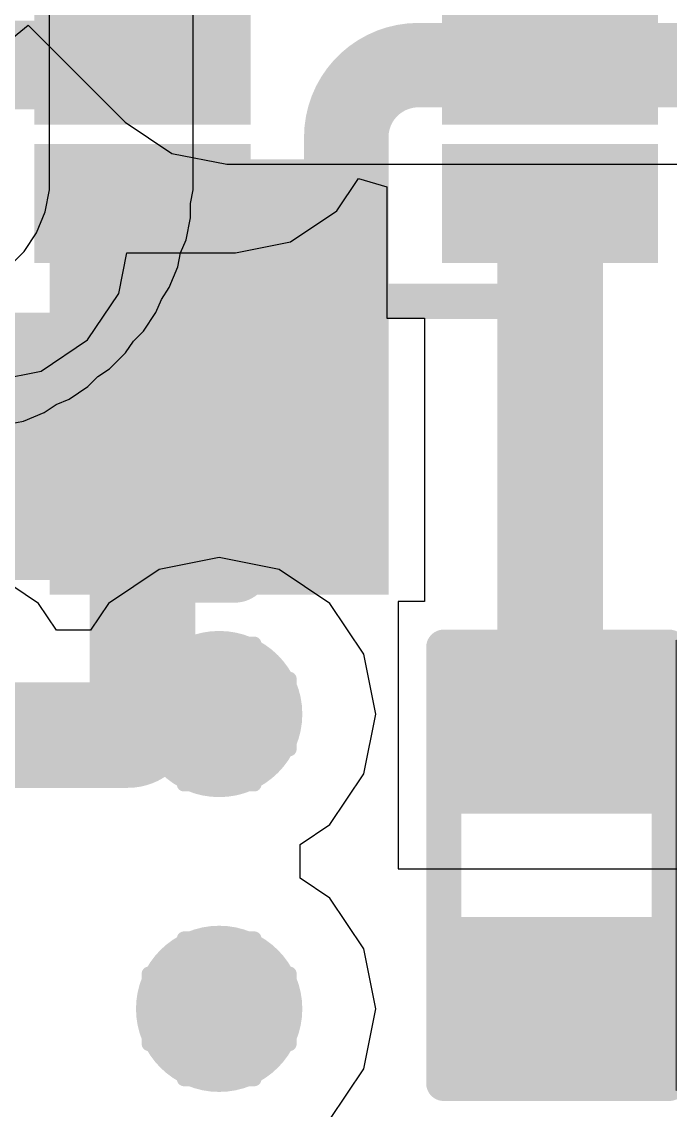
# Model space of a CAD drawing. Header units: inches. Extents: x 0 to 198, y 0 to 199.
# Drawn here: x 0.5403 to 0.6323, y 1.2577 to 1.4124 of the extents above; entities that cross this region are included whole.
import ezdxf

# ---------------------------------------------------------------- set-up
doc = ezdxf.new("R2010")
doc.units = ezdxf.units.IN
doc.header["$MEASUREMENT"] = 0
for name, color, linetype in [('Bottom Layer', 5, 'Continuous'), ('Bottom Overlay', 54, 'Continuous'), ('Bottom Paste', 16, 'Continuous'), ('Bottom Solder', 6, 'Continuous'), ('Drill Drawing', 1, 'Continuous'), ('Layer 1', 16, 'Continuous'), ('Layer 2', 76, 'Continuous'), ('Top Layer', 1, 'Continuous'), ('Via Holes', 16, 'Continuous')]:
    doc.layers.add(name, color=color, linetype=linetype)

# ---------------------------------------------------------------- blocks, each defined once
blk = doc.blocks.new('SOT_583_B_49')
at = {"layer": 'Bottom Layer'}
for points in [[(-0.04213, 0.03583), (-0.01575, 0.03583), (-0.01575, 0.02323), (-0.04213, 0.02323)], [(0.01575, 0.03583), (0.04213, 0.03583), (0.04213, 0.02323), (0.01575, 0.02323)], [(-0.04213, 0.01614), (-0.01575, 0.01614), (-0.01575, 0.00354), (-0.04213, 0.00354)], [(0.01575, 0.01614), (0.04213, 0.01614), (0.04213, 0.00354), (0.01575, 0.00354)], [(-0.04213, -0.00354), (-0.01575, -0.00354), (-0.01575, -0.01614), (-0.04213, -0.01614)], [(0.01575, -0.00354), (0.04213, -0.00354), (0.04213, -0.01614), (0.01575, -0.01614)], [(-0.04213, -0.02323), (-0.01575, -0.02323), (-0.01575, -0.03583), (-0.04213, -0.03583)], [(0.01575, -0.02323), (0.04213, -0.02323), (0.04213, -0.03583), (0.01575, -0.03583)]]:
    blk.add_hatch(color=5, dxfattribs=at).paths.add_polyline_path(points)
at = {"layer": 'Bottom Paste'}
for points in [[(-0.04213, 0.03583), (-0.01575, 0.03583), (-0.01575, 0.02323), (-0.04213, 0.02323)], [(0.01575, 0.03583), (0.04213, 0.03583), (0.04213, 0.02323), (0.01575, 0.02323)], [(-0.04213, 0.01614), (-0.01575, 0.01614), (-0.01575, 0.00354), (-0.04213, 0.00354)], [(0.01575, 0.01614), (0.04213, 0.01614), (0.04213, 0.00354), (0.01575, 0.00354)], [(-0.04213, -0.00354), (-0.01575, -0.00354), (-0.01575, -0.01614), (-0.04213, -0.01614)], [(0.01575, -0.00354), (0.04213, -0.00354), (0.04213, -0.01614), (0.01575, -0.01614)], [(-0.04213, -0.02323), (-0.01575, -0.02323), (-0.01575, -0.03583), (-0.04213, -0.03583)], [(0.01575, -0.02323), (0.04213, -0.02323), (0.04213, -0.03583), (0.01575, -0.03583)]]:
    blk.add_hatch(color=16, dxfattribs=at).paths.add_polyline_path(points)
at = {"layer": 'Bottom Solder'}
for points in [[(-0.04429, 0.03799), (-0.01358, 0.03799), (-0.01358, 0.02106), (-0.04429, 0.02106)], [(0.01358, 0.03799), (0.04429, 0.03799), (0.04429, 0.02106), (0.01358, 0.02106)], [(-0.04429, 0.01831), (-0.01358, 0.01831), (-0.01358, 0.00138), (-0.04429, 0.00138)], [(0.01358, 0.01831), (0.04429, 0.01831), (0.04429, 0.00138), (0.01358, 0.00138)], [(-0.04429, -0.00138), (-0.01358, -0.00138), (-0.01358, -0.01831), (-0.04429, -0.01831)], [(0.01358, -0.00138), (0.04429, -0.00138), (0.04429, -0.01831), (0.01358, -0.01831)], [(-0.04429, -0.02106), (-0.01358, -0.02106), (-0.01358, -0.03799), (-0.04429, -0.03799)], [(0.01358, -0.02106), (0.04429, -0.02106), (0.04429, -0.03799), (0.01358, -0.03799)]]:
    blk.add_hatch(color=6, dxfattribs=at).paths.add_polyline_path(points)
at = {"layer": 'Bottom Overlay'}
for points in [[(0.02362, 0.04342, 0.005, 0.005, 0), (-0.02362, 0.04342, 0.005, 0.005, 0)], [(-0.052, -0.025, 0.005, 0.005, 0), (-0.052, -0.035, 0.005, 0.005, 0)], [(-0.047, -0.03, 0.005, 0.005, 0), (-0.052, -0.025, 0.005, 0.005, 0)], [(-0.047, -0.03, 0.005, 0.005, 0), (-0.052, -0.035, 0.005, 0.005, 0)], [(0.02362, -0.04343, 0.005, 0.005, 0), (-0.02362, -0.04343, 0.005, 0.005, 0)]]:
    blk.add_lwpolyline(points, format="xyseb", dxfattribs=at)
for points in [[(-0.02487, 0.04342, 0.0025, 0.0025, 1), (-0.02237, 0.04342, 0.0025, 0.0025, 1)], [(0.02237, 0.04342, 0.0025, 0.0025, 1), (0.02487, 0.04342, 0.0025, 0.0025, 1)], [(-0.05325, -0.025, 0.0025, 0.0025, 1), (-0.05075, -0.025, 0.0025, 0.0025, 1)], [(-0.05325, -0.025, 0.0025, 0.0025, 1), (-0.05075, -0.025, 0.0025, 0.0025, 1)], [(-0.04825, -0.03, 0.0025, 0.0025, 1), (-0.04575, -0.03, 0.0025, 0.0025, 1)], [(-0.04825, -0.03, 0.0025, 0.0025, 1), (-0.04575, -0.03, 0.0025, 0.0025, 1)], [(-0.05325, -0.035, 0.0025, 0.0025, 1), (-0.05075, -0.035, 0.0025, 0.0025, 1)], [(-0.05325, -0.035, 0.0025, 0.0025, 1), (-0.05075, -0.035, 0.0025, 0.0025, 1)], [(-0.02487, -0.04343, 0.0025, 0.0025, 1), (-0.02237, -0.04343, 0.0025, 0.0025, 1)], [(0.02237, -0.04343, 0.0025, 0.0025, 1), (0.02487, -0.04343, 0.0025, 0.0025, 1)]]:
    blk.add_lwpolyline(points, format="xyseb", close=True, dxfattribs=at)
blk = doc.blocks.new('R___0402_B_174')
at = {"layer": 'Bottom Layer'}
for points in [[(-0.0095, 0.0125), (-0.0095, -0.0125), (-0.0275, -0.0125), (-0.0275, 0.0125)], [(0.0275, 0.0125), (0.0275, -0.0125), (0.0095, -0.0125), (0.0095, 0.0125)]]:
    blk.add_hatch(color=5, dxfattribs=at).paths.add_polyline_path(points)
at = {"layer": 'Bottom Paste'}
for points in [[(-0.0095, 0.0125), (-0.0095, -0.0125), (-0.0275, -0.0125), (-0.0275, 0.0125)], [(0.0275, 0.0125), (0.0275, -0.0125), (0.0095, -0.0125), (0.0095, 0.0125)]]:
    blk.add_hatch(color=16, dxfattribs=at).paths.add_polyline_path(points)
at = {"layer": 'Bottom Solder'}
for points in [[(-0.00733, 0.01467), (-0.00733, -0.01467), (-0.02966, -0.01467), (-0.02966, 0.01467)], [(0.02967, 0.01467), (0.02967, -0.01467), (0.00734, -0.01467), (0.00734, 0.01467)]]:
    blk.add_hatch(color=6, dxfattribs=at).paths.add_polyline_path(points)
at = {"layer": 'Bottom Overlay'}
for points in [[(-0.031, -0.016, 0.005, 0.005, 0), (-0.031, 0.016, 0.005, 0.005, 0)], [(0.031, 0.016, 0.005, 0.005, 0), (-0.031, 0.016, 0.005, 0.005, 0)], [(0.032, 0.017, 0.000127, 0.000127, 0), (-0.032, 0.017, 0.000127, 0.000127, 0)], [(0.031, -0.016, 0.005, 0.005, 0), (0.031, 0.016, 0.005, 0.005, 0)], [(0.031, -0.016, 0.005, 0.005, 0), (-0.031, -0.016, 0.005, 0.005, 0)]]:
    blk.add_lwpolyline(points, format="xyseb", dxfattribs=at)
for points in [[(-0.03225, 0.016, 0.0025, 0.0025, 1), (-0.02975, 0.016, 0.0025, 0.0025, 1)], [(-0.03225, 0.016, 0.0025, 0.0025, 1), (-0.02975, 0.016, 0.0025, 0.0025, 1)], [(-0.03203, 0.017, 0.0000635, 0.0000635, 1), (-0.03197, 0.017, 0.0000635, 0.0000635, 1)], [(0.02975, 0.016, 0.0025, 0.0025, 1), (0.03225, 0.016, 0.0025, 0.0025, 1)], [(0.02975, 0.016, 0.0025, 0.0025, 1), (0.03225, 0.016, 0.0025, 0.0025, 1)], [(0.03197, 0.017, 0.0000635, 0.0000635, 1), (0.03203, 0.017, 0.0000635, 0.0000635, 1)], [(-0.03225, -0.016, 0.0025, 0.0025, 1), (-0.02975, -0.016, 0.0025, 0.0025, 1)], [(-0.03225, -0.016, 0.0025, 0.0025, 1), (-0.02975, -0.016, 0.0025, 0.0025, 1)], [(0.02975, -0.016, 0.0025, 0.0025, 1), (0.03225, -0.016, 0.0025, 0.0025, 1)], [(0.02975, -0.016, 0.0025, 0.0025, 1), (0.03225, -0.016, 0.0025, 0.0025, 1)]]:
    blk.add_lwpolyline(points, format="xyseb", close=True, dxfattribs=at)

msp = doc.modelspace()

# ---------------------------------------------------------------- hatches: boundary and pattern name
at = {"layer": 'Bottom Layer'}
for points in [[(0.43186, 1.39992), (0.5706, 1.39992), (0.5706, 1.41252), (0.43186, 1.41252)], [(0.54422, 1.33097), (0.59236, 1.33097), (0.59236, 1.39284), (0.54422, 1.39284)], [(0.466, 1.33306), (0.57052, 1.33306), (0.57052, 1.37105), (0.466, 1.37105)]]:
    msp.add_hatch(color=5, dxfattribs=at).paths.add_polyline_path(points)
h = msp.add_hatch(color=5, dxfattribs=at)
edge = h.paths.add_edge_path()
edge.add_arc((0.56829, 1.31399), 0.01181, 0, 360)
h = msp.add_hatch(color=5, dxfattribs=at)
edge = h.paths.add_edge_path()
edge.add_arc((0.56829, 1.27209), 0.01181, 0, 360)
at = {"layer": 'Layer 1'}
h = msp.add_hatch(color=16, dxfattribs=at)
edge = h.paths.add_edge_path()
edge.add_arc((0.56829, 1.31399), 0.01181, 0, 360)
h = msp.add_hatch(color=16, dxfattribs=at)
edge = h.paths.add_edge_path()
edge.add_arc((0.56829, 1.27209), 0.01181, 0, 360)
at = {"layer": 'Layer 2'}
h = msp.add_hatch(color=76, dxfattribs=at)
edge = h.paths.add_edge_path()
edge.add_arc((0.56829, 1.31399), 0.01181, 0, 360)
h = msp.add_hatch(color=76, dxfattribs=at)
edge = h.paths.add_edge_path()
edge.add_arc((0.56829, 1.27209), 0.01181, 0, 360)
at = {"layer": 'Top Layer'}
h = msp.add_hatch(color=1, dxfattribs=at)
edge = h.paths.add_edge_path()
edge.add_arc((0.56829, 1.31399), 0.01181, 0, 360)
h = msp.add_hatch(color=1, dxfattribs=at)
edge = h.paths.add_edge_path()
edge.add_arc((0.56829, 1.27209), 0.01181, 0, 360)
at = {"layer": 'Via Holes'}
h = msp.add_hatch(color=7, dxfattribs=at)
edge = h.paths.add_edge_path()
edge.add_arc((0.56829, 1.31399), 0.00591, 0, 360)
h = msp.add_hatch(color=7, dxfattribs=at)
edge = h.paths.add_edge_path()
edge.add_arc((0.56829, 1.27209), 0.00591, 0, 360)

# ---------------------------------------------------------------- linework, layer by layer
at = {"layer": 'Bottom Layer'}
for p, q in [((0.58502, 1.38551), (0.58809, 1.39011)), ((0.58809, 1.39011), (0.59209, 1.3889)), ((0.59209, 1.3889), (0.59209, 1.37024)), ((0.5784, 1.38109), (0.58502, 1.38551)), ((0.5706, 1.37953), (0.5784, 1.38109)), ((0.55403, 1.37378), (0.55517, 1.37953)), ((0.55517, 1.37953), (0.5706, 1.37953)), ((0.54961, 1.36716), (0.55403, 1.37378)), ((0.59209, 1.37024), (0.59744, 1.37024)), ((0.59744, 1.37024), (0.59744, 1.32999)), ((0.54299, 1.36274), (0.54961, 1.36716)), ((0.53519, 1.36119), (0.54299, 1.36274)), ((0.59744, 1.32999), (0.59369, 1.32999)), ((0.59369, 1.32999), (0.59369, 1.29199)), ((0.59369, 1.29199), (0.63869, 1.29199))]:
    msp.add_line(p, q, dxfattribs=at)
for points in [[(0.58634, 1.39597, 0.012, 0.012, -0.414214), (0.5966, 1.40622, 0.012, 0.012, 0)], [(0.5966, 1.40622, 0.012, 0.012, 0), (0.61528, 1.40622, 0.012, 0.012, 0)], [(0.61528, 1.40622, 0.012, 0.012, 0), (0.64515, 1.40622, 0.012, 0.012, 0)], [(0.58634, 1.37264, 0.012, 0.012, 0), (0.58634, 1.39597, 0.012, 0.012, 0)], [(0.61528, 1.31099, 0.015, 0.015, 0), (0.61528, 1.38484, 0.015, 0.015, 0)], [(0.55741, 1.33741, 0.015, 0.015, 0), (0.55741, 1.36176, 0.015, 0.015, 0)], [(0.55741, 1.31306, 0.015, 0.015, 0), (0.55741, 1.33741, 0.015, 0.015, 0)], [(0.56, 1.33482, 0.01, 0.01, -0.414214), (0.55741, 1.33741, 0.01, 0.01, 0)], [(0.56, 1.33482, 0.01, 0.01, 0), (0.57052, 1.33482, 0.01, 0.01, 0)], [(0.55741, 1.31306, 0.015, 0.015, -0.414214), (0.55534, 1.311, 0.015, 0.015, 0)], [(0.61528, 1.31244, 0.015, 0.015, -0.414214), (0.61384, 1.311, 0.015, 0.015, 0)], [(0.52791, 1.311, 0.015, 0.015, 0), (0.55534, 1.311, 0.015, 0.015, 0)], [(0.61528, 1.31099, 0.015, 0.015, 0), (0.61619, 1.31099, 0.015, 0.015, 0)], [(0.61619, 1.31099, 0.015, 0.015, 0), (0.66291, 1.31099, 0.015, 0.015, 0)]]:
    msp.add_lwpolyline(points, format="xyseb", dxfattribs=at)
for points in [[(0.5936, 1.40622, 0.006, 0.006, 1), (0.5996, 1.40622, 0.006, 0.006, 1)], [(0.5936, 1.40622, 0.006, 0.006, 1), (0.5996, 1.40622, 0.006, 0.006, 1)], [(0.61228, 1.40622, 0.006, 0.006, 1), (0.61828, 1.40622, 0.006, 0.006, 1)], [(0.61228, 1.40622, 0.006, 0.006, 1), (0.61828, 1.40622, 0.006, 0.006, 1)], [(0.58334, 1.39597, 0.006, 0.006, 1), (0.58934, 1.39597, 0.006, 0.006, 1)], [(0.58334, 1.39597, 0.006, 0.006, 1), (0.58934, 1.39597, 0.006, 0.006, 1)], [(0.61153, 1.38484, 0.0075, 0.0075, 1), (0.61903, 1.38484, 0.0075, 0.0075, 1)], [(0.58334, 1.37264, 0.006, 0.006, 1), (0.58934, 1.37264, 0.006, 0.006, 1)], [(0.55366, 1.36176, 0.0075, 0.0075, 1), (0.56116, 1.36176, 0.0075, 0.0075, 1)], [(0.55366, 1.33741, 0.0075, 0.0075, 1), (0.56116, 1.33741, 0.0075, 0.0075, 1)], [(0.55366, 1.33741, 0.0075, 0.0075, 1), (0.56116, 1.33741, 0.0075, 0.0075, 1)], [(0.55491, 1.33741, 0.005, 0.005, 1), (0.55991, 1.33741, 0.005, 0.005, 1)], [(0.5575, 1.33482, 0.005, 0.005, 1), (0.5625, 1.33482, 0.005, 0.005, 1)], [(0.5575, 1.33482, 0.005, 0.005, 1), (0.5625, 1.33482, 0.005, 0.005, 1)], [(0.56802, 1.33482, 0.005, 0.005, 1), (0.57302, 1.33482, 0.005, 0.005, 1)], [(0.55366, 1.31306, 0.0075, 0.0075, 1), (0.56116, 1.31306, 0.0075, 0.0075, 1)], [(0.55366, 1.31306, 0.0075, 0.0075, 1), (0.56116, 1.31306, 0.0075, 0.0075, 1)], [(0.61153, 1.31244, 0.0075, 0.0075, 1), (0.61903, 1.31244, 0.0075, 0.0075, 1)], [(0.55159, 1.311, 0.0075, 0.0075, 1), (0.55909, 1.311, 0.0075, 0.0075, 1)], [(0.55159, 1.311, 0.0075, 0.0075, 1), (0.55909, 1.311, 0.0075, 0.0075, 1)], [(0.61009, 1.311, 0.0075, 0.0075, 1), (0.61759, 1.311, 0.0075, 0.0075, 1)], [(0.61153, 1.31099, 0.0075, 0.0075, 1), (0.61903, 1.31099, 0.0075, 0.0075, 1)], [(0.61153, 1.31099, 0.0075, 0.0075, 1), (0.61903, 1.31099, 0.0075, 0.0075, 1)], [(0.61244, 1.31099, 0.0075, 0.0075, 1), (0.61994, 1.31099, 0.0075, 0.0075, 1)], [(0.61244, 1.31099, 0.0075, 0.0075, 1), (0.61994, 1.31099, 0.0075, 0.0075, 1)]]:
    msp.add_lwpolyline(points, format="xyseb", close=True, dxfattribs=at)
at = {"layer": 'Drill Drawing'}
for points in [[(0.56329, 1.31899, 0.002, 0.002, 0), (0.56329, 1.32399, 0.002, 0.002, 0)], [(0.56329, 1.32399, 0.002, 0.002, 0), (0.57329, 1.32399, 0.002, 0.002, 0)], [(0.57329, 1.31899, 0.002, 0.002, 0), (0.57329, 1.32399, 0.002, 0.002, 0)], [(0.55829, 1.30899, 0.002, 0.002, 0), (0.55829, 1.31899, 0.002, 0.002, 0)], [(0.55829, 1.31899, 0.002, 0.002, 0), (0.56329, 1.31899, 0.002, 0.002, 0)], [(0.56529, 1.31699, 0.002, 0.002, 0), (0.56529, 1.31999, 0.002, 0.002, 0)], [(0.56529, 1.31999, 0.002, 0.002, 0), (0.57129, 1.31999, 0.002, 0.002, 0)], [(0.57129, 1.31699, 0.002, 0.002, 0), (0.57129, 1.31999, 0.002, 0.002, 0)], [(0.57329, 1.31899, 0.002, 0.002, 0), (0.57829, 1.31899, 0.002, 0.002, 0)], [(0.57829, 1.30899, 0.002, 0.002, 0), (0.57829, 1.31899, 0.002, 0.002, 0)], [(0.56229, 1.31099, 0.002, 0.002, 0), (0.56229, 1.31699, 0.002, 0.002, 0)], [(0.56229, 1.31699, 0.002, 0.002, 0), (0.56529, 1.31699, 0.002, 0.002, 0)], [(0.57129, 1.31699, 0.002, 0.002, 0), (0.57429, 1.31699, 0.002, 0.002, 0)], [(0.57429, 1.31099, 0.002, 0.002, 0), (0.57429, 1.31699, 0.002, 0.002, 0)], [(0.56229, 1.31099, 0.002, 0.002, 0), (0.56529, 1.31099, 0.002, 0.002, 0)], [(0.56529, 1.30799, 0.002, 0.002, 0), (0.56529, 1.31099, 0.002, 0.002, 0)], [(0.57129, 1.31099, 0.002, 0.002, 0), (0.57429, 1.31099, 0.002, 0.002, 0)], [(0.57129, 1.30799, 0.002, 0.002, 0), (0.57129, 1.31099, 0.002, 0.002, 0)], [(0.55829, 1.30899, 0.002, 0.002, 0), (0.56329, 1.30899, 0.002, 0.002, 0)], [(0.56329, 1.30399, 0.002, 0.002, 0), (0.56329, 1.30899, 0.002, 0.002, 0)], [(0.56529, 1.30799, 0.002, 0.002, 0), (0.57129, 1.30799, 0.002, 0.002, 0)], [(0.57329, 1.30899, 0.002, 0.002, 0), (0.57829, 1.30899, 0.002, 0.002, 0)], [(0.57329, 1.30399, 0.002, 0.002, 0), (0.57329, 1.30899, 0.002, 0.002, 0)], [(0.56329, 1.30399, 0.002, 0.002, 0), (0.57329, 1.30399, 0.002, 0.002, 0)], [(0.56329, 1.27709, 0.002, 0.002, 0), (0.56329, 1.28209, 0.002, 0.002, 0)], [(0.56329, 1.28209, 0.002, 0.002, 0), (0.57329, 1.28209, 0.002, 0.002, 0)], [(0.57329, 1.27709, 0.002, 0.002, 0), (0.57329, 1.28209, 0.002, 0.002, 0)], [(0.55829, 1.26709, 0.002, 0.002, 0), (0.55829, 1.27709, 0.002, 0.002, 0)], [(0.55829, 1.27709, 0.002, 0.002, 0), (0.56329, 1.27709, 0.002, 0.002, 0)], [(0.56529, 1.27509, 0.002, 0.002, 0), (0.56529, 1.27809, 0.002, 0.002, 0)], [(0.56529, 1.27809, 0.002, 0.002, 0), (0.57129, 1.27809, 0.002, 0.002, 0)], [(0.57129, 1.27509, 0.002, 0.002, 0), (0.57129, 1.27809, 0.002, 0.002, 0)], [(0.57329, 1.27709, 0.002, 0.002, 0), (0.57829, 1.27709, 0.002, 0.002, 0)], [(0.57829, 1.26709, 0.002, 0.002, 0), (0.57829, 1.27709, 0.002, 0.002, 0)], [(0.56229, 1.26909, 0.002, 0.002, 0), (0.56229, 1.27509, 0.002, 0.002, 0)], [(0.56229, 1.27509, 0.002, 0.002, 0), (0.56529, 1.27509, 0.002, 0.002, 0)], [(0.57129, 1.27509, 0.002, 0.002, 0), (0.57429, 1.27509, 0.002, 0.002, 0)], [(0.57429, 1.26909, 0.002, 0.002, 0), (0.57429, 1.27509, 0.002, 0.002, 0)], [(0.56229, 1.26909, 0.002, 0.002, 0), (0.56529, 1.26909, 0.002, 0.002, 0)], [(0.56529, 1.26609, 0.002, 0.002, 0), (0.56529, 1.26909, 0.002, 0.002, 0)], [(0.57129, 1.26909, 0.002, 0.002, 0), (0.57429, 1.26909, 0.002, 0.002, 0)], [(0.57129, 1.26609, 0.002, 0.002, 0), (0.57129, 1.26909, 0.002, 0.002, 0)], [(0.55829, 1.26709, 0.002, 0.002, 0), (0.56329, 1.26709, 0.002, 0.002, 0)], [(0.56329, 1.26209, 0.002, 0.002, 0), (0.56329, 1.26709, 0.002, 0.002, 0)], [(0.56529, 1.26609, 0.002, 0.002, 0), (0.57129, 1.26609, 0.002, 0.002, 0)], [(0.57329, 1.26709, 0.002, 0.002, 0), (0.57829, 1.26709, 0.002, 0.002, 0)], [(0.57329, 1.26209, 0.002, 0.002, 0), (0.57329, 1.26709, 0.002, 0.002, 0)], [(0.56329, 1.26209, 0.002, 0.002, 0), (0.57329, 1.26209, 0.002, 0.002, 0)]]:
    msp.add_lwpolyline(points, format="xyseb", dxfattribs=at)
for points in [[(0.56279, 1.32399, 0.001, 0.001, 1), (0.56379, 1.32399, 0.001, 0.001, 1)], [(0.56279, 1.32399, 0.001, 0.001, 1), (0.56379, 1.32399, 0.001, 0.001, 1)], [(0.57279, 1.32399, 0.001, 0.001, 1), (0.57379, 1.32399, 0.001, 0.001, 1)], [(0.57279, 1.32399, 0.001, 0.001, 1), (0.57379, 1.32399, 0.001, 0.001, 1)], [(0.55779, 1.31899, 0.001, 0.001, 1), (0.55879, 1.31899, 0.001, 0.001, 1)], [(0.55779, 1.31899, 0.001, 0.001, 1), (0.55879, 1.31899, 0.001, 0.001, 1)], [(0.56279, 1.31899, 0.001, 0.001, 1), (0.56379, 1.31899, 0.001, 0.001, 1)], [(0.56279, 1.31899, 0.001, 0.001, 1), (0.56379, 1.31899, 0.001, 0.001, 1)], [(0.56479, 1.31999, 0.001, 0.001, 1), (0.56579, 1.31999, 0.001, 0.001, 1)], [(0.56479, 1.31999, 0.001, 0.001, 1), (0.56579, 1.31999, 0.001, 0.001, 1)], [(0.57079, 1.31999, 0.001, 0.001, 1), (0.57179, 1.31999, 0.001, 0.001, 1)], [(0.57079, 1.31999, 0.001, 0.001, 1), (0.57179, 1.31999, 0.001, 0.001, 1)], [(0.57279, 1.31899, 0.001, 0.001, 1), (0.57379, 1.31899, 0.001, 0.001, 1)], [(0.57279, 1.31899, 0.001, 0.001, 1), (0.57379, 1.31899, 0.001, 0.001, 1)], [(0.57779, 1.31899, 0.001, 0.001, 1), (0.57879, 1.31899, 0.001, 0.001, 1)], [(0.57779, 1.31899, 0.001, 0.001, 1), (0.57879, 1.31899, 0.001, 0.001, 1)], [(0.56179, 1.31699, 0.001, 0.001, 1), (0.56279, 1.31699, 0.001, 0.001, 1)], [(0.56179, 1.31699, 0.001, 0.001, 1), (0.56279, 1.31699, 0.001, 0.001, 1)], [(0.56479, 1.31699, 0.001, 0.001, 1), (0.56579, 1.31699, 0.001, 0.001, 1)], [(0.56479, 1.31699, 0.001, 0.001, 1), (0.56579, 1.31699, 0.001, 0.001, 1)], [(0.57079, 1.31699, 0.001, 0.001, 1), (0.57179, 1.31699, 0.001, 0.001, 1)], [(0.57079, 1.31699, 0.001, 0.001, 1), (0.57179, 1.31699, 0.001, 0.001, 1)], [(0.57379, 1.31699, 0.001, 0.001, 1), (0.57479, 1.31699, 0.001, 0.001, 1)], [(0.57379, 1.31699, 0.001, 0.001, 1), (0.57479, 1.31699, 0.001, 0.001, 1)], [(0.56179, 1.31099, 0.001, 0.001, 1), (0.56279, 1.31099, 0.001, 0.001, 1)], [(0.56179, 1.31099, 0.001, 0.001, 1), (0.56279, 1.31099, 0.001, 0.001, 1)], [(0.56479, 1.31099, 0.001, 0.001, 1), (0.56579, 1.31099, 0.001, 0.001, 1)], [(0.56479, 1.31099, 0.001, 0.001, 1), (0.56579, 1.31099, 0.001, 0.001, 1)], [(0.57079, 1.31099, 0.001, 0.001, 1), (0.57179, 1.31099, 0.001, 0.001, 1)], [(0.57079, 1.31099, 0.001, 0.001, 1), (0.57179, 1.31099, 0.001, 0.001, 1)], [(0.57379, 1.31099, 0.001, 0.001, 1), (0.57479, 1.31099, 0.001, 0.001, 1)], [(0.57379, 1.31099, 0.001, 0.001, 1), (0.57479, 1.31099, 0.001, 0.001, 1)], [(0.55779, 1.30899, 0.001, 0.001, 1), (0.55879, 1.30899, 0.001, 0.001, 1)], [(0.55779, 1.30899, 0.001, 0.001, 1), (0.55879, 1.30899, 0.001, 0.001, 1)], [(0.56279, 1.30899, 0.001, 0.001, 1), (0.56379, 1.30899, 0.001, 0.001, 1)], [(0.56279, 1.30899, 0.001, 0.001, 1), (0.56379, 1.30899, 0.001, 0.001, 1)], [(0.56479, 1.30799, 0.001, 0.001, 1), (0.56579, 1.30799, 0.001, 0.001, 1)], [(0.56479, 1.30799, 0.001, 0.001, 1), (0.56579, 1.30799, 0.001, 0.001, 1)], [(0.57079, 1.30799, 0.001, 0.001, 1), (0.57179, 1.30799, 0.001, 0.001, 1)], [(0.57079, 1.30799, 0.001, 0.001, 1), (0.57179, 1.30799, 0.001, 0.001, 1)], [(0.57279, 1.30899, 0.001, 0.001, 1), (0.57379, 1.30899, 0.001, 0.001, 1)], [(0.57279, 1.30899, 0.001, 0.001, 1), (0.57379, 1.30899, 0.001, 0.001, 1)], [(0.57779, 1.30899, 0.001, 0.001, 1), (0.57879, 1.30899, 0.001, 0.001, 1)], [(0.57779, 1.30899, 0.001, 0.001, 1), (0.57879, 1.30899, 0.001, 0.001, 1)], [(0.56279, 1.30399, 0.001, 0.001, 1), (0.56379, 1.30399, 0.001, 0.001, 1)], [(0.56279, 1.30399, 0.001, 0.001, 1), (0.56379, 1.30399, 0.001, 0.001, 1)], [(0.57279, 1.30399, 0.001, 0.001, 1), (0.57379, 1.30399, 0.001, 0.001, 1)], [(0.57279, 1.30399, 0.001, 0.001, 1), (0.57379, 1.30399, 0.001, 0.001, 1)], [(0.56279, 1.28209, 0.001, 0.001, 1), (0.56379, 1.28209, 0.001, 0.001, 1)], [(0.56279, 1.28209, 0.001, 0.001, 1), (0.56379, 1.28209, 0.001, 0.001, 1)], [(0.57279, 1.28209, 0.001, 0.001, 1), (0.57379, 1.28209, 0.001, 0.001, 1)], [(0.57279, 1.28209, 0.001, 0.001, 1), (0.57379, 1.28209, 0.001, 0.001, 1)], [(0.55779, 1.27709, 0.001, 0.001, 1), (0.55879, 1.27709, 0.001, 0.001, 1)], [(0.55779, 1.27709, 0.001, 0.001, 1), (0.55879, 1.27709, 0.001, 0.001, 1)], [(0.56279, 1.27709, 0.001, 0.001, 1), (0.56379, 1.27709, 0.001, 0.001, 1)], [(0.56279, 1.27709, 0.001, 0.001, 1), (0.56379, 1.27709, 0.001, 0.001, 1)], [(0.56479, 1.27809, 0.001, 0.001, 1), (0.56579, 1.27809, 0.001, 0.001, 1)], [(0.56479, 1.27809, 0.001, 0.001, 1), (0.56579, 1.27809, 0.001, 0.001, 1)], [(0.57079, 1.27809, 0.001, 0.001, 1), (0.57179, 1.27809, 0.001, 0.001, 1)], [(0.57079, 1.27809, 0.001, 0.001, 1), (0.57179, 1.27809, 0.001, 0.001, 1)], [(0.57279, 1.27709, 0.001, 0.001, 1), (0.57379, 1.27709, 0.001, 0.001, 1)], [(0.57279, 1.27709, 0.001, 0.001, 1), (0.57379, 1.27709, 0.001, 0.001, 1)], [(0.57779, 1.27709, 0.001, 0.001, 1), (0.57879, 1.27709, 0.001, 0.001, 1)], [(0.57779, 1.27709, 0.001, 0.001, 1), (0.57879, 1.27709, 0.001, 0.001, 1)], [(0.56179, 1.27509, 0.001, 0.001, 1), (0.56279, 1.27509, 0.001, 0.001, 1)], [(0.56179, 1.27509, 0.001, 0.001, 1), (0.56279, 1.27509, 0.001, 0.001, 1)], [(0.56479, 1.27509, 0.001, 0.001, 1), (0.56579, 1.27509, 0.001, 0.001, 1)], [(0.56479, 1.27509, 0.001, 0.001, 1), (0.56579, 1.27509, 0.001, 0.001, 1)], [(0.57079, 1.27509, 0.001, 0.001, 1), (0.57179, 1.27509, 0.001, 0.001, 1)], [(0.57079, 1.27509, 0.001, 0.001, 1), (0.57179, 1.27509, 0.001, 0.001, 1)], [(0.57379, 1.27509, 0.001, 0.001, 1), (0.57479, 1.27509, 0.001, 0.001, 1)], [(0.57379, 1.27509, 0.001, 0.001, 1), (0.57479, 1.27509, 0.001, 0.001, 1)], [(0.56179, 1.26909, 0.001, 0.001, 1), (0.56279, 1.26909, 0.001, 0.001, 1)], [(0.56179, 1.26909, 0.001, 0.001, 1), (0.56279, 1.26909, 0.001, 0.001, 1)], [(0.56479, 1.26909, 0.001, 0.001, 1), (0.56579, 1.26909, 0.001, 0.001, 1)], [(0.56479, 1.26909, 0.001, 0.001, 1), (0.56579, 1.26909, 0.001, 0.001, 1)], [(0.57079, 1.26909, 0.001, 0.001, 1), (0.57179, 1.26909, 0.001, 0.001, 1)], [(0.57079, 1.26909, 0.001, 0.001, 1), (0.57179, 1.26909, 0.001, 0.001, 1)], [(0.57379, 1.26909, 0.001, 0.001, 1), (0.57479, 1.26909, 0.001, 0.001, 1)], [(0.57379, 1.26909, 0.001, 0.001, 1), (0.57479, 1.26909, 0.001, 0.001, 1)], [(0.55779, 1.26709, 0.001, 0.001, 1), (0.55879, 1.26709, 0.001, 0.001, 1)], [(0.55779, 1.26709, 0.001, 0.001, 1), (0.55879, 1.26709, 0.001, 0.001, 1)], [(0.56279, 1.26709, 0.001, 0.001, 1), (0.56379, 1.26709, 0.001, 0.001, 1)], [(0.56279, 1.26709, 0.001, 0.001, 1), (0.56379, 1.26709, 0.001, 0.001, 1)], [(0.56479, 1.26609, 0.001, 0.001, 1), (0.56579, 1.26609, 0.001, 0.001, 1)], [(0.56479, 1.26609, 0.001, 0.001, 1), (0.56579, 1.26609, 0.001, 0.001, 1)], [(0.57079, 1.26609, 0.001, 0.001, 1), (0.57179, 1.26609, 0.001, 0.001, 1)], [(0.57079, 1.26609, 0.001, 0.001, 1), (0.57179, 1.26609, 0.001, 0.001, 1)], [(0.57279, 1.26709, 0.001, 0.001, 1), (0.57379, 1.26709, 0.001, 0.001, 1)], [(0.57279, 1.26709, 0.001, 0.001, 1), (0.57379, 1.26709, 0.001, 0.001, 1)], [(0.57779, 1.26709, 0.001, 0.001, 1), (0.57879, 1.26709, 0.001, 0.001, 1)], [(0.57779, 1.26709, 0.001, 0.001, 1), (0.57879, 1.26709, 0.001, 0.001, 1)], [(0.56279, 1.26209, 0.001, 0.001, 1), (0.56379, 1.26209, 0.001, 0.001, 1)], [(0.56279, 1.26209, 0.001, 0.001, 1), (0.56379, 1.26209, 0.001, 0.001, 1)], [(0.57279, 1.26209, 0.001, 0.001, 1), (0.57379, 1.26209, 0.001, 0.001, 1)], [(0.57279, 1.26209, 0.001, 0.001, 1), (0.57379, 1.26209, 0.001, 0.001, 1)]]:
    msp.add_lwpolyline(points, format="xyseb", close=True, dxfattribs=at)
at = {"layer": 'Layer 1'}
for p, q in [((0.56829, 1.33623), (0.55978, 1.33454)), ((0.5768, 1.33454), (0.56829, 1.33623)), ((0.54263, 1.32972), (0.53542, 1.33454)), ((0.55978, 1.33454), (0.55256, 1.32972)), ((0.58401, 1.32972), (0.5768, 1.33454)), ((0.54519, 1.32589), (0.54263, 1.32972)), ((0.55256, 1.32972), (0.55, 1.32589)), ((0.58884, 1.3225), (0.58401, 1.32972)), ((0.55, 1.32589), (0.54519, 1.32589)), ((0.59053, 1.31399), (0.58884, 1.3225)), ((0.58884, 1.30548), (0.59053, 1.31399)), ((0.58401, 1.29827), (0.58884, 1.30548)), ((0.57979, 1.29545), (0.58401, 1.29827)), ((0.57979, 1.29064), (0.57979, 1.29545)), ((0.58401, 1.28781), (0.57979, 1.29064)), ((0.58884, 1.2806), (0.58401, 1.28781)), ((0.59053, 1.27209), (0.58884, 1.2806)), ((0.58884, 1.26358), (0.59053, 1.27209)), ((0.58401, 1.25636), (0.58884, 1.26358))]:
    msp.add_line(p, q, dxfattribs=at)
at = {"layer": 'Layer 2'}
for p, q in [((0.54422, 1.40478), (0.54422, 1.47673)), ((0.56461, 1.40478), (0.56461, 1.45562)), ((0.54422, 1.3901), (0.54422, 1.40478)), ((0.56461, 1.3901), (0.56461, 1.40478)), ((0.54422, 1.3885), (0.54422, 1.3901)), ((0.56461, 1.3885), (0.56461, 1.3901)), ((0.56461, 1.3901), (0.56461, 1.3901)), ((0.56461, 1.3901), (0.56461, 1.3901)), ((0.54359, 1.38536), (0.54422, 1.3885)), ((0.56422, 1.38653), (0.56461, 1.3885)), ((0.56422, 1.38452), (0.56422, 1.38653)), ((0.54237, 1.3824), (0.54359, 1.38536)), ((0.56359, 1.38138), (0.56422, 1.38452)), ((0.54059, 1.37974), (0.54237, 1.3824)), ((0.56282, 1.37953), (0.56359, 1.38138)), ((0.53832, 1.37747), (0.54059, 1.37974)), ((0.56243, 1.37756), (0.56282, 1.37953)), ((0.56121, 1.3746), (0.56243, 1.37756)), ((0.56009, 1.37293), (0.56121, 1.3746)), ((0.55932, 1.37107), (0.56009, 1.37293)), ((0.55754, 1.36841), (0.55932, 1.37107)), ((0.55612, 1.36699), (0.55754, 1.36841)), ((0.55501, 1.36532), (0.55612, 1.36699)), ((0.55274, 1.36305), (0.55501, 1.36532)), ((0.55107, 1.36194), (0.55274, 1.36305)), ((0.54965, 1.36052), (0.55107, 1.36194)), ((0.54699, 1.35874), (0.54965, 1.36052)), ((0.54513, 1.35797), (0.54699, 1.35874)), ((0.5405, 1.35562), (0.54346, 1.35685)), ((0.54346, 1.35685), (0.54513, 1.35797)), ((0.53853, 1.35523), (0.5405, 1.35562))]:
    msp.add_line(p, q, dxfattribs=at)
at = {"layer": 'Top Layer'}
for p, q in [((0.53806, 1.40933), (0.54117, 1.41188)), ((0.54117, 1.41188), (0.55494, 1.3981)), ((0.55494, 1.3981), (0.56156, 1.39368)), ((0.56156, 1.39368), (0.56936, 1.39213)), ((0.56936, 1.39213), (0.6488, 1.39213)), ((0.56829, 1.33623), (0.55978, 1.33454)), ((0.5768, 1.33454), (0.56829, 1.33623)), ((0.54263, 1.32972), (0.53542, 1.33454)), ((0.55978, 1.33454), (0.55256, 1.32972)), ((0.58401, 1.32972), (0.5768, 1.33454)), ((0.54519, 1.32589), (0.54263, 1.32972)), ((0.55256, 1.32972), (0.55, 1.32589)), ((0.58884, 1.3225), (0.58401, 1.32972)), ((0.55, 1.32589), (0.54519, 1.32589)), ((0.59053, 1.31399), (0.58884, 1.3225)), ((0.58884, 1.30548), (0.59053, 1.31399)), ((0.58401, 1.29827), (0.58884, 1.30548)), ((0.57979, 1.29545), (0.58401, 1.29827)), ((0.57979, 1.29064), (0.57979, 1.29545)), ((0.58401, 1.28781), (0.57979, 1.29064)), ((0.58884, 1.2806), (0.58401, 1.28781)), ((0.59053, 1.27209), (0.58884, 1.2806)), ((0.58884, 1.26358), (0.59053, 1.27209)), ((0.58401, 1.25636), (0.58884, 1.26358))]:
    msp.add_line(p, q, dxfattribs=at)

# ---------------------------------------------------------------- block references
for name, p, rotation in [('SOT_583_B_49', (0.58634, 1.41607), 180), ('R___0402_B_174', (0.61619, 1.29249), 270)]:
    msp.add_blockref(name, p, dxfattribs=dict(rotation=rotation))

doc.saveas('drawing.dxf')
